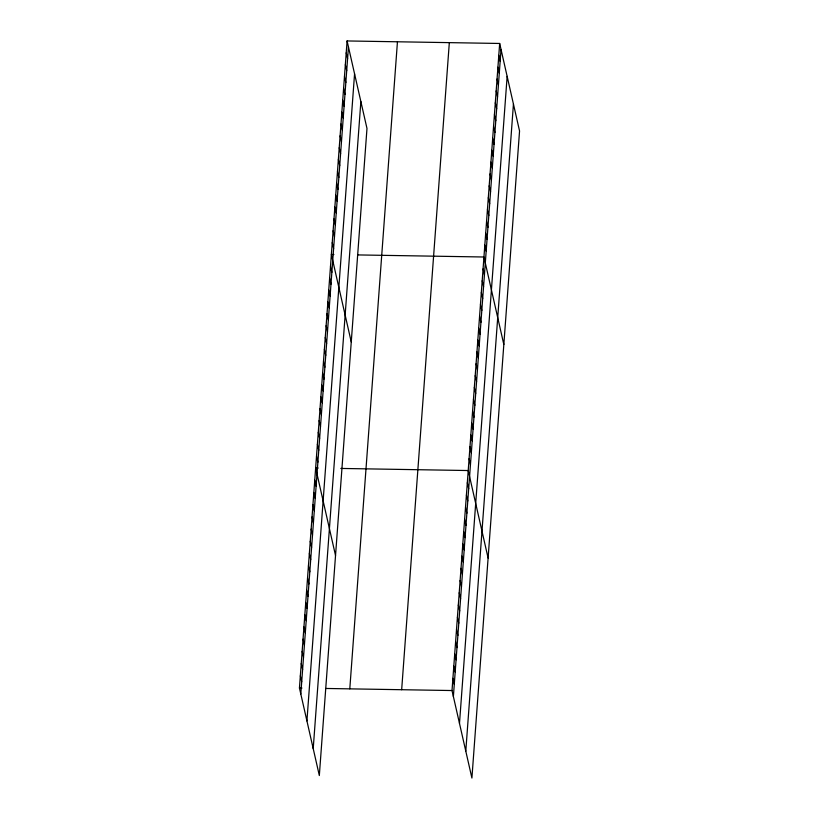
<?xml version="1.0" encoding="UTF-8"?>
<svg xmlns="http://www.w3.org/2000/svg" width="819" height="819" viewBox="0 0 819 819"><rect width="100%" height="100%" fill="white"/><g stroke="black" fill="none" stroke-linecap="round" stroke-linejoin="round"><path stroke-width="1.23" d="M347.092 40.95L366.984 128.46L319.328 775.532L299.447 688.021L347.092 40.95L499.672 43.468L519.553 130.979L471.908 778.05L452.016 690.54L499.672 43.468M300.808 694.01L348.454 46.939M306.92 720.915L354.566 73.843M313.216 748.627L360.862 101.556M349.795 688.851L397.45 41.779M401.668 689.711L449.324 42.639M453.378 696.529L501.033 49.457M459.49 723.433L507.145 76.351M465.786 751.146L513.441 104.074M333.886 254.525L331.367 254.484L351.259 341.994M357.811 254.924L483.947 257.002L503.828 344.512M318.161 468.058L315.653 468.018L335.534 555.528M340.827 468.437L468.222 470.536L488.104 558.046M299.447 688.021L301.965 688.062M325.88 688.462L452.016 690.54M498.802 55.334L500.153 61.312M497.921 67.189L499.283 73.178M497.051 79.054L498.413 85.043M496.181 90.919L497.532 96.908M495.3 102.784L496.662 108.773M494.43 114.65L495.792 120.628M493.56 126.505L494.911 132.494M492.68 138.37L494.041 144.359M491.809 150.235L493.171 156.224M490.939 162.101L492.291 168.079M490.059 173.966L491.42 179.945M489.189 185.821L490.55 191.81M488.319 197.686L489.67 203.675M487.438 209.551L488.8 215.54M486.568 221.417L487.929 227.395M485.698 233.272L487.049 239.261M484.817 245.137L486.179 251.126M483.077 268.867L484.428 274.846M482.196 280.733L483.558 286.711M481.326 292.588L482.688 298.577M480.456 304.453L481.818 310.442M479.576 316.318L480.937 322.307M478.705 328.184L480.067 334.162M477.835 340.039L479.197 346.027M476.955 351.904L478.316 357.893M476.085 363.769L477.446 369.758M475.215 375.634L476.576 381.613M474.334 387.5L475.696 393.478M473.464 399.355L474.825 405.344M472.594 411.22L473.955 417.209M471.713 423.085L473.075 429.074M470.843 434.95L472.205 440.929M469.973 446.805L471.334 452.794M469.092 458.671L470.454 464.66M467.321 482.76L468.683 488.748M466.421 494.983L467.782 500.962M465.52 507.207L466.881 513.185M464.619 519.43L465.98 525.409M463.718 531.644L465.079 537.633M462.827 543.867L464.178 549.856M461.926 556.091L463.278 562.08M346.222 52.815L347.584 58.794M461.025 568.314L462.387 574.303M345.352 64.681L346.713 70.659M460.124 580.538L461.486 586.527M344.471 76.536L345.833 82.524M459.224 592.761L460.585 598.75M343.601 88.401L344.963 94.39M458.323 604.985L459.684 610.974M342.731 100.266L344.093 106.255M457.422 617.209L458.783 623.187M341.851 112.131L343.212 118.11M456.521 629.432L457.882 635.411M340.98 123.986L342.342 129.975M455.62 641.656L456.982 647.634M340.11 135.852L341.472 141.841M454.719 653.869L456.081 659.858M339.23 147.717L340.591 153.706M453.818 666.093L455.18 672.082M338.36 159.582L339.721 165.561M452.917 678.316L454.279 684.305M337.489 171.447L338.851 177.426M336.609 183.302L337.971 189.291M335.739 195.168L337.1 201.157M334.869 207.033L336.23 213.022M333.988 218.898L335.35 224.877M333.118 230.753L334.48 236.742M332.248 242.619L333.609 248.607M330.497 266.349L331.859 272.328M329.627 278.214L330.989 284.193M328.747 290.069L330.108 296.058M327.876 301.935L329.238 307.924M327.006 313.8L328.368 319.789M326.126 325.665L327.487 331.644M325.256 337.52L326.617 343.509M324.385 349.385L325.747 355.374M323.515 361.251L324.867 367.24M322.635 373.116L323.996 379.105M321.765 384.981L323.126 390.96M320.894 396.836L322.246 402.825M320.014 408.701L321.376 414.69M319.144 420.567L320.505 426.556M318.274 432.432L319.625 438.411M317.393 444.297L318.755 450.276M316.523 456.152L317.885 462.141M314.752 480.241L316.103 486.23M313.851 492.465L315.213 498.454M312.95 504.688L314.312 510.667M312.049 516.912L313.411 522.891M311.148 529.135L312.51 535.114M310.247 541.349L311.609 547.338M309.347 553.572L310.708 559.561M308.446 565.796L309.807 571.785M307.545 578.019L308.906 584.008M306.644 590.243L308.005 596.232M305.743 602.467L307.105 608.456M304.842 614.69L306.204 620.669M303.951 626.914L305.303 632.892M303.05 639.137L304.402 645.116M302.15 651.351L303.511 657.34M301.249 663.574L302.61 669.563M300.348 675.798L301.709 681.787"/></g></svg>
